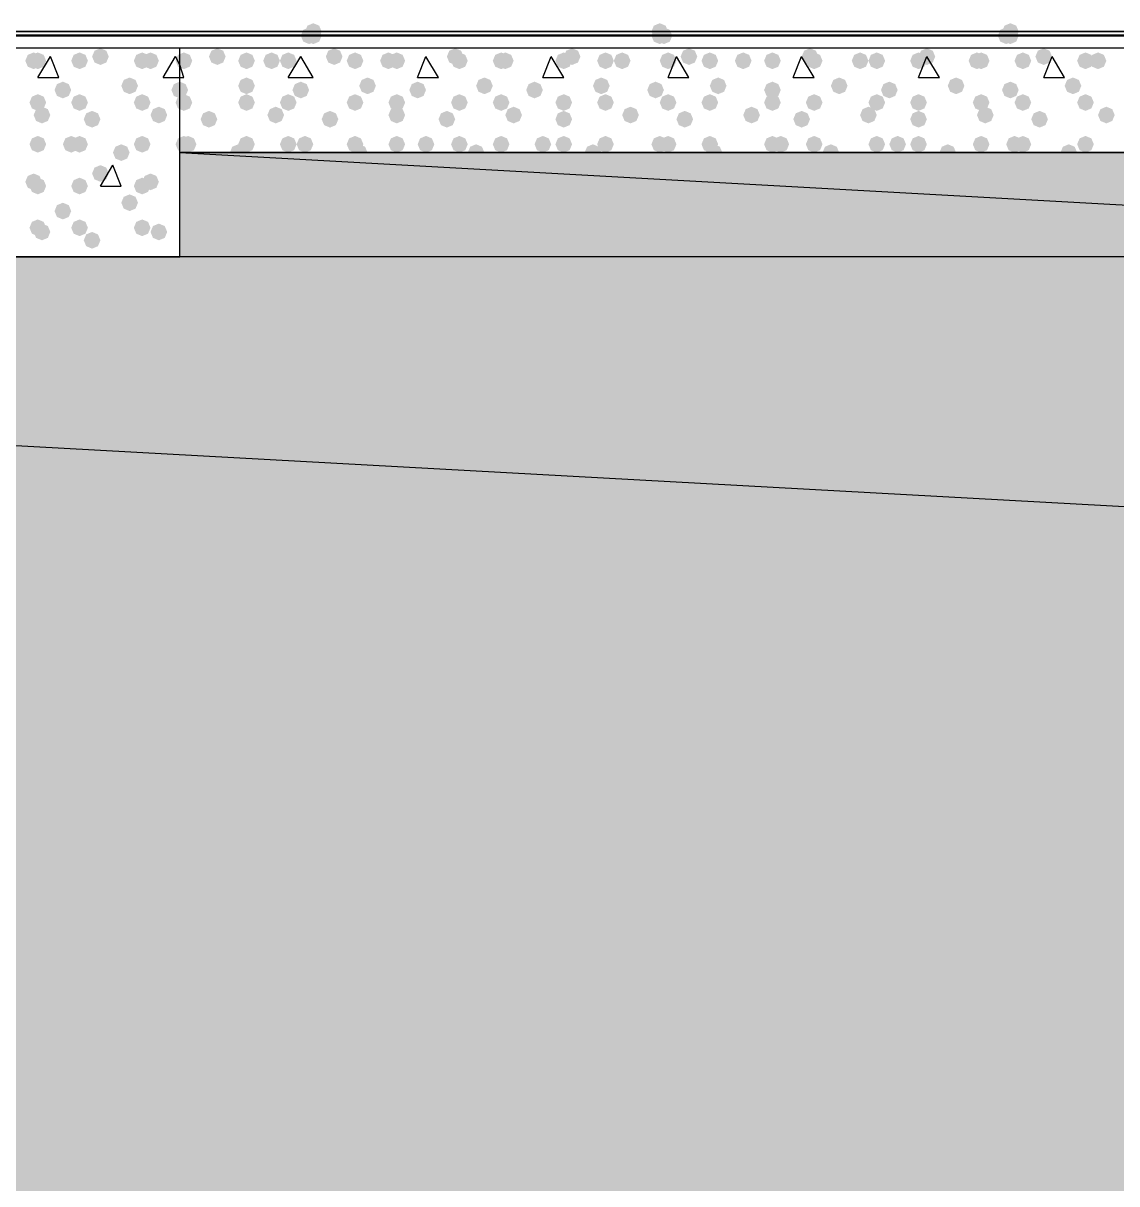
# Model space of a CAD drawing. Header units: millimetres. Extents: x 0 to 420, y 0 to 297.
# Drawn here: x 67.25 to 78.34, y 232.11 to 243.88 of the extents above; entities that cross this region are included whole.
import ezdxf

# ---------------------------------------------------------------- set-up
doc = ezdxf.new("R2010")
doc.units = ezdxf.units.MM
doc.layers.get('0').update_dxf_attribs({"linetype": 'CONTINUOUS'})

msp = doc.modelspace()

# ---------------------------------------------------------------- hatches: boundary and pattern name
at = {"true_color": 0x0000fe}
for points in [[(70.273333, 243.797667), (70.248463, 243.737871), (70.188667, 243.713), (70.128871, 243.737871), (70.104, 243.797667), (70.128871, 243.857462), (70.188667, 243.882333), (70.248462, 243.857463)], [(73.787, 243.797667), (73.762129, 243.737871), (73.702333, 243.713), (73.642538, 243.737871), (73.617667, 243.797667), (73.642537, 243.857462), (73.702333, 243.882333), (73.762129, 243.857463)], [(77.343, 243.797667), (77.318129, 243.737871), (77.258333, 243.713), (77.198538, 243.737871), (77.173667, 243.797667), (77.198537, 243.857462), (77.258333, 243.882333), (77.318129, 243.857463)], [(70.231, 243.755333), (70.206129, 243.695537), (70.146333, 243.670667), (70.086537, 243.695537), (70.061667, 243.755333), (70.086537, 243.815129), (70.146333, 243.84), (70.206129, 243.815129)], [(70.273333, 243.755333), (70.248463, 243.695537), (70.188667, 243.670667), (70.128871, 243.695537), (70.104, 243.755333), (70.128871, 243.815129), (70.188667, 243.84), (70.248462, 243.815129)], [(70.273333, 243.755333), (70.248463, 243.695537), (70.188667, 243.670667), (70.128871, 243.695537), (70.104, 243.755333), (70.128871, 243.815129), (70.188667, 243.84), (70.248462, 243.815129)], [(73.787, 243.755333), (73.762129, 243.695537), (73.702333, 243.670667), (73.642538, 243.695537), (73.617667, 243.755333), (73.642537, 243.815129), (73.702333, 243.84), (73.762129, 243.815129)], [(73.787, 243.755333), (73.762129, 243.695537), (73.702333, 243.670667), (73.642538, 243.695537), (73.617667, 243.755333), (73.642537, 243.815129), (73.702333, 243.84), (73.762129, 243.815129)], [(73.829333, 243.755333), (73.804462, 243.695537), (73.744667, 243.670667), (73.684871, 243.695537), (73.66, 243.755333), (73.684871, 243.815129), (73.744667, 243.84), (73.804462, 243.815129)], [(77.300667, 243.755333), (77.275796, 243.695537), (77.216, 243.670667), (77.156204, 243.695537), (77.131333, 243.755333), (77.156204, 243.815129), (77.216, 243.84), (77.275796, 243.815129)], [(77.343, 243.755333), (77.318129, 243.695537), (77.258333, 243.670667), (77.198538, 243.695537), (77.173667, 243.755333), (77.198537, 243.815129), (77.258333, 243.84), (77.318129, 243.815129)], [(77.343, 243.755333), (77.318129, 243.695537), (77.258333, 243.670667), (77.198538, 243.695537), (77.173667, 243.755333), (77.198537, 243.815129), (77.258333, 243.84), (77.318129, 243.815129)]]:
    msp.add_hatch(color=0, dxfattribs=at).paths.add_polyline_path(points, flags=0)
at = {"true_color": 0x000007}
h = msp.add_hatch(color=0, dxfattribs=at)
h.paths.add_polyline_path([(31.284333, 243.755333), (379.73, 243.755333)], flags=0)
h.paths.add_polyline_path([(379.73, 243.755333), (31.284333, 243.755333)], flags=0)
for points in [[(68.114333, 243.543667), (68.089462, 243.483871), (68.029667, 243.459), (67.969871, 243.483871), (67.945, 243.543667), (67.969871, 243.603462), (68.029667, 243.628333), (68.089462, 243.603463)], [(67.437, 243.501333), (67.412129, 243.441537), (67.352333, 243.416667), (67.292538, 243.441537), (67.267667, 243.501333), (67.292537, 243.561129), (67.352333, 243.586), (67.412129, 243.561129)], [(67.479333, 243.501333), (67.454462, 243.441537), (67.394667, 243.416667), (67.334871, 243.441537), (67.31, 243.501333), (67.334871, 243.561129), (67.394667, 243.586), (67.454462, 243.561129)], [(67.902667, 243.501333), (67.877796, 243.441537), (67.818, 243.416667), (67.758204, 243.441537), (67.733333, 243.501333), (67.758204, 243.561129), (67.818, 243.586), (67.877796, 243.561129)], [(68.537667, 243.501333), (68.512796, 243.441537), (68.453, 243.416667), (68.393204, 243.441537), (68.368333, 243.501333), (68.393204, 243.561129), (68.453, 243.586), (68.512796, 243.561129)], [(68.622333, 243.501333), (68.597463, 243.441537), (68.537667, 243.416667), (68.477871, 243.441537), (68.453, 243.501333), (68.477871, 243.561129), (68.537667, 243.586), (68.597462, 243.561129)], [(67.733333, 243.205), (67.708463, 243.145204), (67.648667, 243.120333), (67.588871, 243.145204), (67.564, 243.205), (67.588871, 243.264796), (67.648667, 243.289667), (67.708462, 243.264796)], [(68.410667, 243.247333), (68.385796, 243.187537), (68.326, 243.162667), (68.266204, 243.187537), (68.241333, 243.247333), (68.266204, 243.307129), (68.326, 243.332), (68.385796, 243.307129)], [(67.479333, 243.078), (67.454462, 243.018204), (67.394667, 242.993333), (67.334871, 243.018204), (67.31, 243.078), (67.334871, 243.137796), (67.394667, 243.162667), (67.454462, 243.137796)], [(67.902667, 243.078), (67.877796, 243.018204), (67.818, 242.993333), (67.758204, 243.018204), (67.733333, 243.078), (67.758204, 243.137796), (67.818, 243.162667), (67.877796, 243.137796)], [(68.537667, 243.078), (68.512796, 243.018204), (68.453, 242.993333), (68.393204, 243.018204), (68.368333, 243.078), (68.393204, 243.137796), (68.453, 243.162667), (68.512796, 243.137796)], [(67.521667, 242.951), (67.496796, 242.891204), (67.437, 242.866333), (67.377204, 242.891204), (67.352333, 242.951), (67.377204, 243.010796), (67.437, 243.035667), (67.496796, 243.010796)], [(68.707, 242.951), (68.682129, 242.891204), (68.622333, 242.866333), (68.562538, 242.891204), (68.537667, 242.951), (68.562537, 243.010796), (68.622333, 243.035667), (68.682129, 243.010796)], [(68.029667, 242.908667), (68.004796, 242.848871), (67.945, 242.824), (67.885204, 242.848871), (67.860333, 242.908667), (67.885204, 242.968462), (67.945, 242.993333), (68.004796, 242.968463)], [(67.479333, 242.654667), (67.454462, 242.594871), (67.394667, 242.57), (67.334871, 242.594871), (67.31, 242.654667), (67.334871, 242.714462), (67.394667, 242.739333), (67.454462, 242.714463)], [(67.818, 242.654667), (67.793129, 242.594871), (67.733333, 242.57), (67.673537, 242.594871), (67.648667, 242.654667), (67.673537, 242.714462), (67.733333, 242.739333), (67.793129, 242.714463)], [(67.902667, 242.654667), (67.877796, 242.594871), (67.818, 242.57), (67.758204, 242.594871), (67.733333, 242.654667), (67.758204, 242.714462), (67.818, 242.739333), (67.877796, 242.714463)], [(68.537667, 242.654667), (68.512796, 242.594871), (68.453, 242.57), (68.393204, 242.594871), (68.368333, 242.654667), (68.393204, 242.714462), (68.453, 242.739333), (68.512796, 242.714463)], [(68.326, 242.57), (68.301129, 242.510204), (68.241333, 242.485333), (68.181537, 242.510204), (68.156667, 242.57), (68.181537, 242.629796), (68.241333, 242.654667), (68.301129, 242.629796)], [(68.114333, 242.358333), (68.089462, 242.298537), (68.029667, 242.273667), (67.969871, 242.298537), (67.945, 242.358333), (67.969871, 242.418129), (68.029667, 242.443), (68.089462, 242.418129)], [(67.437, 242.273667), (67.412129, 242.213871), (67.352333, 242.189), (67.292538, 242.213871), (67.267667, 242.273667), (67.292537, 242.333462), (67.352333, 242.358333), (67.412129, 242.333463)], [(68.622333, 242.273667), (68.597463, 242.213871), (68.537667, 242.189), (68.477871, 242.213871), (68.453, 242.273667), (68.477871, 242.333462), (68.537667, 242.358333), (68.597462, 242.333463)], [(67.479333, 242.231333), (67.454462, 242.171537), (67.394667, 242.146667), (67.334871, 242.171537), (67.31, 242.231333), (67.334871, 242.291129), (67.394667, 242.316), (67.454462, 242.291129)], [(67.902667, 242.231333), (67.877796, 242.171537), (67.818, 242.146667), (67.758204, 242.171537), (67.733333, 242.231333), (67.758204, 242.291129), (67.818, 242.316), (67.877796, 242.291129)], [(68.537667, 242.231333), (68.512796, 242.171537), (68.453, 242.146667), (68.393204, 242.171537), (68.368333, 242.231333), (68.393204, 242.291129), (68.453, 242.316), (68.512796, 242.291129)], [(68.410667, 242.062), (68.385796, 242.002204), (68.326, 241.977333), (68.266204, 242.002204), (68.241333, 242.062), (68.266204, 242.121796), (68.326, 242.146667), (68.385796, 242.121796)], [(67.733333, 241.977333), (67.708463, 241.917537), (67.648667, 241.892667), (67.588871, 241.917537), (67.564, 241.977333), (67.588871, 242.037129), (67.648667, 242.062), (67.708462, 242.037129)], [(67.479333, 241.808), (67.454462, 241.748204), (67.394667, 241.723333), (67.334871, 241.748204), (67.31, 241.808), (67.334871, 241.867796), (67.394667, 241.892667), (67.454462, 241.867796)], [(67.521667, 241.765667), (67.496796, 241.705871), (67.437, 241.681), (67.377204, 241.705871), (67.352333, 241.765667), (67.377204, 241.825462), (67.437, 241.850333), (67.496796, 241.825463)], [(67.902667, 241.808), (67.877796, 241.748204), (67.818, 241.723333), (67.758204, 241.748204), (67.733333, 241.808), (67.758204, 241.867796), (67.818, 241.892667), (67.877796, 241.867796)], [(68.537667, 241.808), (68.512796, 241.748204), (68.453, 241.723333), (68.393204, 241.748204), (68.368333, 241.808), (68.393204, 241.867796), (68.453, 241.892667), (68.512796, 241.867796)], [(68.707, 241.765667), (68.682129, 241.705871), (68.622333, 241.681), (68.562538, 241.705871), (68.537667, 241.765667), (68.562537, 241.825462), (68.622333, 241.850333), (68.682129, 241.825463)], [(68.029667, 241.681), (68.004796, 241.621204), (67.945, 241.596333), (67.885204, 241.621204), (67.860333, 241.681), (67.885204, 241.740796), (67.945, 241.765667), (68.004796, 241.740796)]]:
    msp.add_hatch(color=0, dxfattribs=at).paths.add_polyline_path(points, flags=0)
at = {"true_color": 0x000008}
for points in [[(69.299667, 243.543667), (69.274796, 243.483871), (69.215, 243.459), (69.155204, 243.483871), (69.130333, 243.543667), (69.155204, 243.603462), (69.215, 243.628333), (69.274796, 243.603463)], [(70.485, 243.543667), (70.460129, 243.483871), (70.400333, 243.459), (70.340538, 243.483871), (70.315667, 243.543667), (70.340537, 243.603462), (70.400333, 243.628333), (70.460129, 243.603463)], [(71.712667, 243.543667), (71.687796, 243.483871), (71.628, 243.459), (71.568204, 243.483871), (71.543333, 243.543667), (71.568204, 243.603462), (71.628, 243.628333), (71.687796, 243.603463)], [(72.898, 243.543667), (72.873129, 243.483871), (72.813333, 243.459), (72.753537, 243.483871), (72.728667, 243.543667), (72.753537, 243.603462), (72.813333, 243.628333), (72.873129, 243.603463)], [(74.083333, 243.543667), (74.058463, 243.483871), (73.998667, 243.459), (73.938871, 243.483871), (73.914, 243.543667), (73.938871, 243.603462), (73.998667, 243.628333), (74.058462, 243.603463)], [(75.311, 243.543667), (75.286129, 243.483871), (75.226333, 243.459), (75.166537, 243.483871), (75.141667, 243.543667), (75.166537, 243.603462), (75.226333, 243.628333), (75.286129, 243.603463)], [(76.496333, 243.543667), (76.471463, 243.483871), (76.411667, 243.459), (76.351871, 243.483871), (76.327, 243.543667), (76.351871, 243.603462), (76.411667, 243.628333), (76.471462, 243.603463)], [(77.681667, 243.543667), (77.656796, 243.483871), (77.597, 243.459), (77.537204, 243.483871), (77.512333, 243.543667), (77.537204, 243.603462), (77.597, 243.628333), (77.656796, 243.603463)], [(68.961, 243.501333), (68.936129, 243.441537), (68.876333, 243.416667), (68.816537, 243.441537), (68.791667, 243.501333), (68.816537, 243.561129), (68.876333, 243.586), (68.936129, 243.561129)], [(69.596, 243.501333), (69.571129, 243.441537), (69.511333, 243.416667), (69.451537, 243.441537), (69.426667, 243.501333), (69.451537, 243.561129), (69.511333, 243.586), (69.571129, 243.561129)], [(69.85, 243.501333), (69.825129, 243.441537), (69.765333, 243.416667), (69.705538, 243.441537), (69.680667, 243.501333), (69.705537, 243.561129), (69.765333, 243.586), (69.825129, 243.561129)], [(70.019333, 243.501333), (69.994462, 243.441537), (69.934667, 243.416667), (69.874871, 243.441537), (69.85, 243.501333), (69.874871, 243.561129), (69.934667, 243.586), (69.994462, 243.561129)], [(70.696667, 243.501333), (70.671796, 243.441537), (70.612, 243.416667), (70.552204, 243.441537), (70.527333, 243.501333), (70.552204, 243.561129), (70.612, 243.586), (70.671796, 243.561129)], [(71.035333, 243.501333), (71.010463, 243.441537), (70.950667, 243.416667), (70.890871, 243.441537), (70.866, 243.501333), (70.890871, 243.561129), (70.950667, 243.586), (71.010462, 243.561129)], [(71.12, 243.501333), (71.095129, 243.441537), (71.035333, 243.416667), (70.975538, 243.441537), (70.950667, 243.501333), (70.975537, 243.561129), (71.035333, 243.586), (71.095129, 243.561129)], [(71.755, 243.501333), (71.730129, 243.441537), (71.670333, 243.416667), (71.610538, 243.441537), (71.585667, 243.501333), (71.610537, 243.561129), (71.670333, 243.586), (71.730129, 243.561129)], [(72.178333, 243.501333), (72.153463, 243.441537), (72.093667, 243.416667), (72.033871, 243.441537), (72.009, 243.501333), (72.033871, 243.561129), (72.093667, 243.586), (72.153462, 243.561129)], [(72.220667, 243.501333), (72.195796, 243.441537), (72.136, 243.416667), (72.076204, 243.441537), (72.051333, 243.501333), (72.076204, 243.561129), (72.136, 243.586), (72.195796, 243.561129)], [(72.813333, 243.501333), (72.788463, 243.441537), (72.728667, 243.416667), (72.668871, 243.441537), (72.644, 243.501333), (72.668871, 243.561129), (72.728667, 243.586), (72.788462, 243.561129)], [(73.236667, 243.501333), (73.211796, 243.441537), (73.152, 243.416667), (73.092204, 243.441537), (73.067333, 243.501333), (73.092204, 243.561129), (73.152, 243.586), (73.211796, 243.561129)], [(73.406, 243.501333), (73.381129, 243.441537), (73.321333, 243.416667), (73.261537, 243.441537), (73.236667, 243.501333), (73.261537, 243.561129), (73.321333, 243.586), (73.381129, 243.561129)], [(73.871667, 243.501333), (73.846796, 243.441537), (73.787, 243.416667), (73.727204, 243.441537), (73.702333, 243.501333), (73.727204, 243.561129), (73.787, 243.586), (73.846796, 243.561129)], [(74.295, 243.501333), (74.270129, 243.441537), (74.210333, 243.416667), (74.150538, 243.441537), (74.125667, 243.501333), (74.150537, 243.561129), (74.210333, 243.586), (74.270129, 243.561129)], [(74.633667, 243.501333), (74.608796, 243.441537), (74.549, 243.416667), (74.489204, 243.441537), (74.464333, 243.501333), (74.489204, 243.561129), (74.549, 243.586), (74.608796, 243.561129)], [(74.93, 243.501333), (74.905129, 243.441537), (74.845333, 243.416667), (74.785538, 243.441537), (74.760667, 243.501333), (74.785537, 243.561129), (74.845333, 243.586), (74.905129, 243.561129)], [(75.353333, 243.501333), (75.328463, 243.441537), (75.268667, 243.416667), (75.208871, 243.441537), (75.184, 243.501333), (75.208871, 243.561129), (75.268667, 243.586), (75.328462, 243.561129)], [(75.819, 243.501333), (75.794129, 243.441537), (75.734333, 243.416667), (75.674538, 243.441537), (75.649667, 243.501333), (75.674537, 243.561129), (75.734333, 243.586), (75.794129, 243.561129)], [(75.988333, 243.501333), (75.963463, 243.441537), (75.903667, 243.416667), (75.843871, 243.441537), (75.819, 243.501333), (75.843871, 243.561129), (75.903667, 243.586), (75.963462, 243.561129)], [(76.411667, 243.501333), (76.386796, 243.441537), (76.327, 243.416667), (76.267204, 243.441537), (76.242333, 243.501333), (76.267204, 243.561129), (76.327, 243.586), (76.386796, 243.561129)], [(77.004333, 243.501333), (76.979462, 243.441537), (76.919667, 243.416667), (76.859871, 243.441537), (76.835, 243.501333), (76.859871, 243.561129), (76.919667, 243.586), (76.979462, 243.561129)], [(77.046667, 243.501333), (77.021796, 243.441537), (76.962, 243.416667), (76.902204, 243.441537), (76.877333, 243.501333), (76.902204, 243.561129), (76.962, 243.586), (77.021796, 243.561129)], [(77.47, 243.501333), (77.445129, 243.441537), (77.385333, 243.416667), (77.325538, 243.441537), (77.300667, 243.501333), (77.325537, 243.561129), (77.385333, 243.586), (77.445129, 243.561129)], [(78.105, 243.501333), (78.080129, 243.441537), (78.020333, 243.416667), (77.960538, 243.441537), (77.935667, 243.501333), (77.960537, 243.561129), (78.020333, 243.586), (78.080129, 243.561129)], [(78.232, 243.501333), (78.207129, 243.441537), (78.147333, 243.416667), (78.087538, 243.441537), (78.062667, 243.501333), (78.087537, 243.561129), (78.147333, 243.586), (78.207129, 243.561129)], [(68.918667, 243.205), (68.893796, 243.145204), (68.834, 243.120333), (68.774204, 243.145204), (68.749333, 243.205), (68.774204, 243.264796), (68.834, 243.289667), (68.893796, 243.264796)], [(69.596, 243.247333), (69.571129, 243.187537), (69.511333, 243.162667), (69.451537, 243.187537), (69.426667, 243.247333), (69.451537, 243.307129), (69.511333, 243.332), (69.571129, 243.307129)], [(70.146333, 243.205), (70.121462, 243.145204), (70.061667, 243.120333), (70.001871, 243.145204), (69.977, 243.205), (70.001871, 243.264796), (70.061667, 243.289667), (70.121462, 243.264796)], [(70.823667, 243.247333), (70.798796, 243.187537), (70.739, 243.162667), (70.679204, 243.187537), (70.654333, 243.247333), (70.679204, 243.307129), (70.739, 243.332), (70.798796, 243.307129)], [(71.331667, 243.205), (71.306796, 243.145204), (71.247, 243.120333), (71.187204, 243.145204), (71.162333, 243.205), (71.187204, 243.264796), (71.247, 243.289667), (71.306796, 243.264796)], [(72.009, 243.247333), (71.984129, 243.187537), (71.924333, 243.162667), (71.864538, 243.187537), (71.839667, 243.247333), (71.864537, 243.307129), (71.924333, 243.332), (71.984129, 243.307129)], [(72.517, 243.205), (72.492129, 243.145204), (72.432333, 243.120333), (72.372538, 243.145204), (72.347667, 243.205), (72.372537, 243.264796), (72.432333, 243.289667), (72.492129, 243.264796)], [(73.194333, 243.247333), (73.169462, 243.187537), (73.109667, 243.162667), (73.049871, 243.187537), (73.025, 243.247333), (73.049871, 243.307129), (73.109667, 243.332), (73.169462, 243.307129)], [(73.744667, 243.205), (73.719796, 243.145204), (73.66, 243.120333), (73.600204, 243.145204), (73.575333, 243.205), (73.600204, 243.264796), (73.66, 243.289667), (73.719796, 243.264796)], [(74.379667, 243.247333), (74.354796, 243.187537), (74.295, 243.162667), (74.235204, 243.187537), (74.210333, 243.247333), (74.235204, 243.307129), (74.295, 243.332), (74.354796, 243.307129)], [(74.93, 243.205), (74.905129, 243.145204), (74.845333, 243.120333), (74.785538, 243.145204), (74.760667, 243.205), (74.785537, 243.264796), (74.845333, 243.289667), (74.905129, 243.264796)], [(75.607333, 243.247333), (75.582463, 243.187537), (75.522667, 243.162667), (75.462871, 243.187537), (75.438, 243.247333), (75.462871, 243.307129), (75.522667, 243.332), (75.582462, 243.307129)], [(76.115333, 243.205), (76.090463, 243.145204), (76.030667, 243.120333), (75.970871, 243.145204), (75.946, 243.205), (75.970871, 243.264796), (76.030667, 243.289667), (76.090462, 243.264796)], [(76.792667, 243.247333), (76.767796, 243.187537), (76.708, 243.162667), (76.648204, 243.187537), (76.623333, 243.247333), (76.648204, 243.307129), (76.708, 243.332), (76.767796, 243.307129)], [(77.343, 243.205), (77.318129, 243.145204), (77.258333, 243.120333), (77.198538, 243.145204), (77.173667, 243.205), (77.198537, 243.264796), (77.258333, 243.289667), (77.318129, 243.264796)], [(77.978, 243.247333), (77.953129, 243.187537), (77.893333, 243.162667), (77.833537, 243.187537), (77.808667, 243.247333), (77.833537, 243.307129), (77.893333, 243.332), (77.953129, 243.307129)], [(68.961, 243.078), (68.936129, 243.018204), (68.876333, 242.993333), (68.816537, 243.018204), (68.791667, 243.078), (68.816537, 243.137796), (68.876333, 243.162667), (68.936129, 243.137796)], [(69.596, 243.078), (69.571129, 243.018204), (69.511333, 242.993333), (69.451537, 243.018204), (69.426667, 243.078), (69.451537, 243.137796), (69.511333, 243.162667), (69.571129, 243.137796)], [(70.019333, 243.078), (69.994462, 243.018204), (69.934667, 242.993333), (69.874871, 243.018204), (69.85, 243.078), (69.874871, 243.137796), (69.934667, 243.162667), (69.994462, 243.137796)], [(70.696667, 243.078), (70.671796, 243.018204), (70.612, 242.993333), (70.552204, 243.018204), (70.527333, 243.078), (70.552204, 243.137796), (70.612, 243.162667), (70.671796, 243.137796)], [(71.12, 243.078), (71.095129, 243.018204), (71.035333, 242.993333), (70.975538, 243.018204), (70.950667, 243.078), (70.975537, 243.137796), (71.035333, 243.162667), (71.095129, 243.137796)], [(71.755, 243.078), (71.730129, 243.018204), (71.670333, 242.993333), (71.610538, 243.018204), (71.585667, 243.078), (71.610537, 243.137796), (71.670333, 243.162667), (71.730129, 243.137796)], [(72.178333, 243.078), (72.153463, 243.018204), (72.093667, 242.993333), (72.033871, 243.018204), (72.009, 243.078), (72.033871, 243.137796), (72.093667, 243.162667), (72.153462, 243.137796)], [(72.813333, 243.078), (72.788463, 243.018204), (72.728667, 242.993333), (72.668871, 243.018204), (72.644, 243.078), (72.668871, 243.137796), (72.728667, 243.162667), (72.788462, 243.137796)], [(73.236667, 243.078), (73.211796, 243.018204), (73.152, 242.993333), (73.092204, 243.018204), (73.067333, 243.078), (73.092204, 243.137796), (73.152, 243.162667), (73.211796, 243.137796)], [(73.871667, 243.078), (73.846796, 243.018204), (73.787, 242.993333), (73.727204, 243.018204), (73.702333, 243.078), (73.727204, 243.137796), (73.787, 243.162667), (73.846796, 243.137796)], [(74.295, 243.078), (74.270129, 243.018204), (74.210333, 242.993333), (74.150538, 243.018204), (74.125667, 243.078), (74.150537, 243.137796), (74.210333, 243.162667), (74.270129, 243.137796)], [(74.93, 243.078), (74.905129, 243.018204), (74.845333, 242.993333), (74.785538, 243.018204), (74.760667, 243.078), (74.785537, 243.137796), (74.845333, 243.162667), (74.905129, 243.137796)], [(75.353333, 243.078), (75.328463, 243.018204), (75.268667, 242.993333), (75.208871, 243.018204), (75.184, 243.078), (75.208871, 243.137796), (75.268667, 243.162667), (75.328462, 243.137796)], [(75.988333, 243.078), (75.963463, 243.018204), (75.903667, 242.993333), (75.843871, 243.018204), (75.819, 243.078), (75.843871, 243.137796), (75.903667, 243.162667), (75.963462, 243.137796)], [(76.411667, 243.078), (76.386796, 243.018204), (76.327, 242.993333), (76.267204, 243.018204), (76.242333, 243.078), (76.267204, 243.137796), (76.327, 243.162667), (76.386796, 243.137796)], [(77.046667, 243.078), (77.021796, 243.018204), (76.962, 242.993333), (76.902204, 243.018204), (76.877333, 243.078), (76.902204, 243.137796), (76.962, 243.162667), (77.021796, 243.137796)], [(77.47, 243.078), (77.445129, 243.018204), (77.385333, 242.993333), (77.325538, 243.018204), (77.300667, 243.078), (77.325537, 243.137796), (77.385333, 243.162667), (77.445129, 243.137796)], [(78.105, 243.078), (78.080129, 243.018204), (78.020333, 242.993333), (77.960538, 243.018204), (77.935667, 243.078), (77.960537, 243.137796), (78.020333, 243.162667), (78.080129, 243.137796)], [(69.892333, 242.951), (69.867463, 242.891204), (69.807667, 242.866333), (69.747871, 242.891204), (69.723, 242.951), (69.747871, 243.010796), (69.807667, 243.035667), (69.867462, 243.010796)], [(71.12, 242.951), (71.095129, 242.891204), (71.035333, 242.866333), (70.975538, 242.891204), (70.950667, 242.951), (70.975537, 243.010796), (71.035333, 243.035667), (71.095129, 243.010796)], [(72.305333, 242.951), (72.280463, 242.891204), (72.220667, 242.866333), (72.160871, 242.891204), (72.136, 242.951), (72.160871, 243.010796), (72.220667, 243.035667), (72.280462, 243.010796)], [(73.490667, 242.951), (73.465796, 242.891204), (73.406, 242.866333), (73.346204, 242.891204), (73.321333, 242.951), (73.346204, 243.010796), (73.406, 243.035667), (73.465796, 243.010796)], [(74.718333, 242.951), (74.693463, 242.891204), (74.633667, 242.866333), (74.573871, 242.891204), (74.549, 242.951), (74.573871, 243.010796), (74.633667, 243.035667), (74.693462, 243.010796)], [(75.903667, 242.951), (75.878796, 242.891204), (75.819, 242.866333), (75.759204, 242.891204), (75.734333, 242.951), (75.759204, 243.010796), (75.819, 243.035667), (75.878796, 243.010796)], [(77.089, 242.951), (77.064129, 242.891204), (77.004333, 242.866333), (76.944538, 242.891204), (76.919667, 242.951), (76.944537, 243.010796), (77.004333, 243.035667), (77.064129, 243.010796)], [(78.316667, 242.951), (78.291796, 242.891204), (78.232, 242.866333), (78.172204, 242.891204), (78.147333, 242.951), (78.172204, 243.010796), (78.232, 243.035667), (78.291796, 243.010796)], [(69.215, 242.908667), (69.190129, 242.848871), (69.130333, 242.824), (69.070538, 242.848871), (69.045667, 242.908667), (69.070537, 242.968462), (69.130333, 242.993333), (69.190129, 242.968463)], [(70.442667, 242.908667), (70.417796, 242.848871), (70.358, 242.824), (70.298204, 242.848871), (70.273333, 242.908667), (70.298204, 242.968462), (70.358, 242.993333), (70.417796, 242.968463)], [(71.628, 242.908667), (71.603129, 242.848871), (71.543333, 242.824), (71.483537, 242.848871), (71.458667, 242.908667), (71.483537, 242.968462), (71.543333, 242.993333), (71.603129, 242.968463)], [(72.813333, 242.908667), (72.788463, 242.848871), (72.728667, 242.824), (72.668871, 242.848871), (72.644, 242.908667), (72.668871, 242.968462), (72.728667, 242.993333), (72.788462, 242.968463)], [(74.041, 242.908667), (74.016129, 242.848871), (73.956333, 242.824), (73.896537, 242.848871), (73.871667, 242.908667), (73.896537, 242.968462), (73.956333, 242.993333), (74.016129, 242.968463)], [(75.226333, 242.908667), (75.201462, 242.848871), (75.141667, 242.824), (75.081871, 242.848871), (75.057, 242.908667), (75.081871, 242.968462), (75.141667, 242.993333), (75.201462, 242.968463)], [(76.411667, 242.908667), (76.386796, 242.848871), (76.327, 242.824), (76.267204, 242.848871), (76.242333, 242.908667), (76.267204, 242.968462), (76.327, 242.993333), (76.386796, 242.968463)], [(77.639333, 242.908667), (77.614462, 242.848871), (77.554667, 242.824), (77.494871, 242.848871), (77.47, 242.908667), (77.494871, 242.968462), (77.554667, 242.993333), (77.614462, 242.968463)], [(68.961, 242.654667), (68.936129, 242.594871), (68.876333, 242.57), (68.816537, 242.594871), (68.791667, 242.654667), (68.816537, 242.714462), (68.876333, 242.739333), (68.936129, 242.714463)], [(69.003333, 242.654667), (68.978463, 242.594871), (68.918667, 242.57), (68.858871, 242.594871), (68.834, 242.654667), (68.858871, 242.714462), (68.918667, 242.739333), (68.978462, 242.714463)], [(69.596, 242.654667), (69.571129, 242.594871), (69.511333, 242.57), (69.451537, 242.594871), (69.426667, 242.654667), (69.451537, 242.714462), (69.511333, 242.739333), (69.571129, 242.714463)], [(70.019333, 242.654667), (69.994462, 242.594871), (69.934667, 242.57), (69.874871, 242.594871), (69.85, 242.654667), (69.874871, 242.714462), (69.934667, 242.739333), (69.994462, 242.714463)], [(70.188667, 242.654667), (70.163796, 242.594871), (70.104, 242.57), (70.044204, 242.594871), (70.019333, 242.654667), (70.044204, 242.714462), (70.104, 242.739333), (70.163796, 242.714463)], [(70.696667, 242.654667), (70.671796, 242.594871), (70.612, 242.57), (70.552204, 242.594871), (70.527333, 242.654667), (70.552204, 242.714462), (70.612, 242.739333), (70.671796, 242.714463)], [(71.12, 242.654667), (71.095129, 242.594871), (71.035333, 242.57), (70.975538, 242.594871), (70.950667, 242.654667), (70.975537, 242.714462), (71.035333, 242.739333), (71.095129, 242.714463)], [(71.416333, 242.654667), (71.391462, 242.594871), (71.331667, 242.57), (71.271871, 242.594871), (71.247, 242.654667), (71.271871, 242.714462), (71.331667, 242.739333), (71.391462, 242.714463)], [(71.755, 242.654667), (71.730129, 242.594871), (71.670333, 242.57), (71.610538, 242.594871), (71.585667, 242.654667), (71.610537, 242.714462), (71.670333, 242.739333), (71.730129, 242.714463)], [(72.178333, 242.654667), (72.153463, 242.594871), (72.093667, 242.57), (72.033871, 242.594871), (72.009, 242.654667), (72.033871, 242.714462), (72.093667, 242.739333), (72.153462, 242.714463)], [(72.601667, 242.654667), (72.576796, 242.594871), (72.517, 242.57), (72.457204, 242.594871), (72.432333, 242.654667), (72.457204, 242.714462), (72.517, 242.739333), (72.576796, 242.714463)], [(72.813333, 242.654667), (72.788463, 242.594871), (72.728667, 242.57), (72.668871, 242.594871), (72.644, 242.654667), (72.668871, 242.714462), (72.728667, 242.739333), (72.788462, 242.714463)], [(73.236667, 242.654667), (73.211796, 242.594871), (73.152, 242.57), (73.092204, 242.594871), (73.067333, 242.654667), (73.092204, 242.714462), (73.152, 242.739333), (73.211796, 242.714463)], [(73.787, 242.654667), (73.762129, 242.594871), (73.702333, 242.57), (73.642538, 242.594871), (73.617667, 242.654667), (73.642537, 242.714462), (73.702333, 242.739333), (73.762129, 242.714463)], [(73.871667, 242.654667), (73.846796, 242.594871), (73.787, 242.57), (73.727204, 242.594871), (73.702333, 242.654667), (73.727204, 242.714462), (73.787, 242.739333), (73.846796, 242.714463)], [(74.295, 242.654667), (74.270129, 242.594871), (74.210333, 242.57), (74.150538, 242.594871), (74.125667, 242.654667), (74.150537, 242.714462), (74.210333, 242.739333), (74.270129, 242.714463)], [(74.93, 242.654667), (74.905129, 242.594871), (74.845333, 242.57), (74.785538, 242.594871), (74.760667, 242.654667), (74.785537, 242.714462), (74.845333, 242.739333), (74.905129, 242.714463)], [(75.014667, 242.654667), (74.989796, 242.594871), (74.93, 242.57), (74.870204, 242.594871), (74.845333, 242.654667), (74.870204, 242.714462), (74.93, 242.739333), (74.989796, 242.714463)], [(75.353333, 242.654667), (75.328463, 242.594871), (75.268667, 242.57), (75.208871, 242.594871), (75.184, 242.654667), (75.208871, 242.714462), (75.268667, 242.739333), (75.328462, 242.714463)], [(75.988333, 242.654667), (75.963463, 242.594871), (75.903667, 242.57), (75.843871, 242.594871), (75.819, 242.654667), (75.843871, 242.714462), (75.903667, 242.739333), (75.963462, 242.714463)], [(76.2, 242.654667), (76.175129, 242.594871), (76.115333, 242.57), (76.055538, 242.594871), (76.030667, 242.654667), (76.055537, 242.714462), (76.115333, 242.739333), (76.175129, 242.714463)], [(76.411667, 242.654667), (76.386796, 242.594871), (76.327, 242.57), (76.267204, 242.594871), (76.242333, 242.654667), (76.267204, 242.714462), (76.327, 242.739333), (76.386796, 242.714463)], [(77.046667, 242.654667), (77.021796, 242.594871), (76.962, 242.57), (76.902204, 242.594871), (76.877333, 242.654667), (76.902204, 242.714462), (76.962, 242.739333), (77.021796, 242.714463)], [(77.385333, 242.654667), (77.360463, 242.594871), (77.300667, 242.57), (77.240871, 242.594871), (77.216, 242.654667), (77.240871, 242.714462), (77.300667, 242.739333), (77.360462, 242.714463)], [(77.47, 242.654667), (77.445129, 242.594871), (77.385333, 242.57), (77.325538, 242.594871), (77.300667, 242.654667), (77.325537, 242.714462), (77.385333, 242.739333), (77.445129, 242.714463)], [(78.105, 242.654667), (78.080129, 242.594871), (78.020333, 242.57), (77.960538, 242.594871), (77.935667, 242.654667), (77.960537, 242.714462), (78.020333, 242.739333), (78.080129, 242.714463)], [(69.511333, 242.57), (69.486462, 242.510204), (69.426667, 242.485333), (69.366871, 242.510204), (69.342, 242.57), (69.366871, 242.629796), (69.426667, 242.654667), (69.486462, 242.629796)], [(70.739, 242.57), (70.714129, 242.510204), (70.654333, 242.485333), (70.594538, 242.510204), (70.569667, 242.57), (70.594537, 242.629796), (70.654333, 242.654667), (70.714129, 242.629796)], [(71.924333, 242.57), (71.899462, 242.510204), (71.839667, 242.485333), (71.779871, 242.510204), (71.755, 242.57), (71.779871, 242.629796), (71.839667, 242.654667), (71.899462, 242.629796)], [(73.109667, 242.57), (73.084796, 242.510204), (73.025, 242.485333), (72.965204, 242.510204), (72.940333, 242.57), (72.965204, 242.629796), (73.025, 242.654667), (73.084796, 242.629796)], [(74.337333, 242.57), (74.312463, 242.510204), (74.252667, 242.485333), (74.192871, 242.510204), (74.168, 242.57), (74.192871, 242.629796), (74.252667, 242.654667), (74.312462, 242.629796)], [(75.522667, 242.57), (75.497796, 242.510204), (75.438, 242.485333), (75.378204, 242.510204), (75.353333, 242.57), (75.378204, 242.629796), (75.438, 242.654667), (75.497796, 242.629796)], [(76.708, 242.57), (76.683129, 242.510204), (76.623333, 242.485333), (76.563537, 242.510204), (76.538667, 242.57), (76.563537, 242.629796), (76.623333, 242.654667), (76.683129, 242.629796)], [(77.935667, 242.57), (77.910796, 242.510204), (77.851, 242.485333), (77.791204, 242.510204), (77.766333, 242.57), (77.791204, 242.629796), (77.851, 242.654667), (77.910796, 242.629796)]]:
    msp.add_hatch(color=0, dxfattribs=at).paths.add_polyline_path(points, flags=0)
h = msp.add_hatch(color=0, dxfattribs=at)
h.paths.add_polyline_path([(87.884, 242.57), (68.834, 242.57), (87.884, 241.511667)], flags=0)
h.paths.add_polyline_path([(68.834, 242.57), (87.884, 241.511667), (68.834, 241.511667)], flags=0)
h = msp.add_hatch(color=0, dxfattribs=at)
h.paths.add_polyline_path([(378.544667, 241.511667), (32.469667, 241.511667), (378.544667, 222.461667)], flags=0)
h.paths.add_polyline_path([(32.469667, 241.511667), (378.544667, 222.461667), (32.469667, 222.461667)], flags=0)

# ---------------------------------------------------------------- linework, layer by layer
at = {"color": 0, "true_color": 0x000007}
for points in [[(379.73, 243.797667), (31.242, 243.797667), (379.73, 243.797667), (31.242, 243.755333)], [(379.73, 243.797667), (31.242, 243.797667), (31.242, 243.755333)], [(379.73, 243.755333), (31.284333, 243.755333), (31.242, 243.755333)], [(31.284333, 243.755333), (379.73, 243.755333)], [(31.284333, 243.755333), (379.73, 243.755333)], [(87.884, 243.628333), (68.834, 243.628333)], [(67.394667, 243.332), (67.521667, 243.543667)], [(67.606333, 243.332), (67.521667, 243.543667)], [(68.664667, 243.332), (68.791667, 243.543667)], [(68.834, 243.459), (68.791667, 243.543667)], [(67.394667, 243.332), (67.606333, 243.332)], [(68.664667, 243.332), (68.834, 243.332)], [(68.834, 242.57), (87.884, 242.57)], [(68.029667, 242.231333), (68.156667, 242.443)], [(68.241333, 242.231333), (68.156667, 242.443)], [(68.029667, 242.231333), (68.241333, 242.231333)]]:
    msp.add_lwpolyline(points, dxfattribs=at)
for points in [[(31.284333, 243.755333), (379.73, 243.755333)], [(31.284333, 243.755333), (379.73, 243.755333)], [(379.73, 243.755333), (31.284333, 243.755333)], [(66.717333, 243.628333), (66.717333, 241.511667), (68.834, 241.511667), (68.834, 243.628333)]]:
    msp.add_lwpolyline(points, close=True, dxfattribs=at)
at = {"color": 0, "true_color": 0x000008}
for points in [[(69.934667, 243.332), (70.061667, 243.543667)], [(70.188667, 243.332), (70.061667, 243.543667)], [(71.247, 243.332), (71.331667, 243.543667)], [(71.458667, 243.332), (71.331667, 243.543667)], [(72.517, 243.332), (72.601667, 243.543667)], [(72.728667, 243.332), (72.601667, 243.543667)], [(73.787, 243.332), (73.871667, 243.543667)], [(73.998667, 243.332), (73.871667, 243.543667)], [(75.057, 243.332), (75.141667, 243.543667)], [(75.268667, 243.332), (75.141667, 243.543667)], [(76.327, 243.332), (76.411667, 243.543667)], [(76.538667, 243.332), (76.411667, 243.543667)], [(77.597, 243.332), (77.681667, 243.543667)], [(77.808667, 243.332), (77.681667, 243.543667)], [(68.876333, 243.332), (68.834, 243.459)], [(68.834, 243.332), (68.876333, 243.332)], [(69.934667, 243.332), (70.188667, 243.332)], [(71.247, 243.332), (71.458667, 243.332)], [(72.517, 243.332), (72.728667, 243.332)], [(73.787, 243.332), (73.998667, 243.332)], [(75.057, 243.332), (75.268667, 243.332)], [(76.327, 243.332), (76.538667, 243.332)], [(77.597, 243.332), (77.808667, 243.332)]]:
    msp.add_lwpolyline(points, dxfattribs=at)
for points in [[(87.884, 242.57), (68.834, 242.57), (87.884, 241.511667)], [(68.834, 242.57), (87.884, 241.511667), (68.834, 241.511667)], [(378.544667, 241.511667), (32.469667, 241.511667), (378.544667, 222.461667)], [(32.469667, 241.511667), (378.544667, 222.461667), (32.469667, 222.461667)]]:
    msp.add_lwpolyline(points, close=True, dxfattribs=at)

doc.saveas('drawing.dxf')
